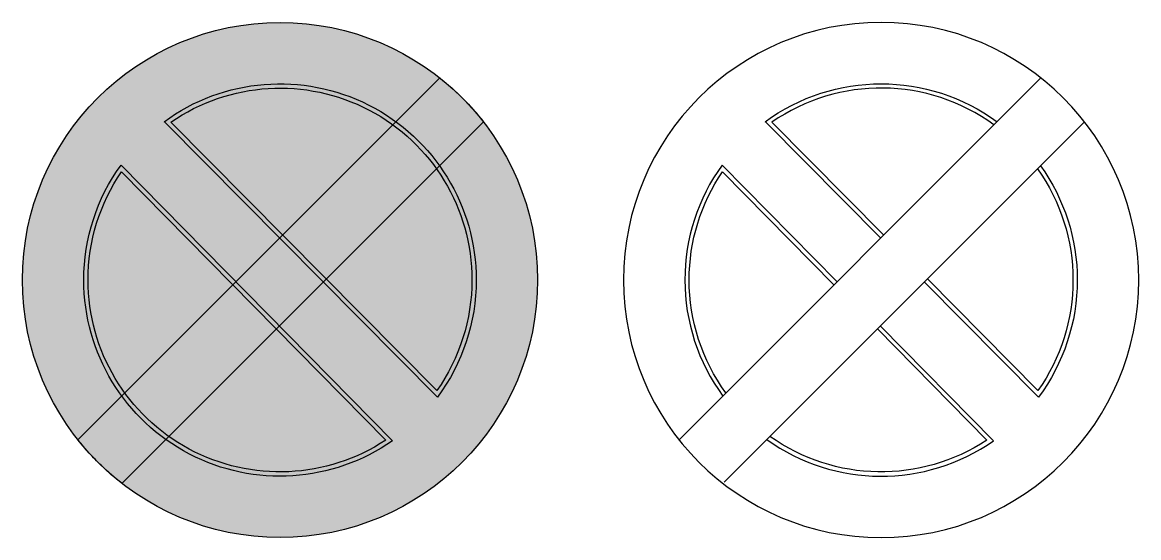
# Model space of a CAD drawing. Extents: x 819 to 2119, y 1 to 601.
import ezdxf

# ---------------------------------------------------------------- set-up
doc = ezdxf.new("R2010")
doc.units = 0
doc.header["$MEASUREMENT"] = 0

msp = doc.modelspace()

# ---------------------------------------------------------------- hatches: boundary and pattern name
h = msp.add_hatch(color=1)
edge = h.paths.add_edge_path()
edge.add_arc((1118.9355, 300.8), 300.0045, 0, 180, ccw=False)
edge.add_arc((1118.9355, 300.8), 300.0045, -180, 0, ccw=False)
edge = h.paths.add_edge_path(flags=16)
edge.add_arc((1118.935197645418, 300.7944940206107), 228.5048024209169, 0.0013805809671225688, 126.23386578380399, ccw=False)
edge.add_arc((1118.944039623964, 300.7984499746894), 228.4959603812936, -36.660766084130216, 0.0003886716784791133, ccw=False)
edge.add_line((1302.24, 164.369), (985.22, 484.09))
edge.add_line((985.22, 484.09), (983.87, 485.109))
edge = h.paths.add_edge_path(flags=16)
edge.add_arc((1118.936802800971, 300.8026178721608), 228.5058028159664, 180.0006564079523, 304.96867779443573, ccw=False)
edge.add_arc((1118.925530046233, 300.792752881096), 228.4945301611603, 144.1237174380065, 179.9981827603199, ccw=False)
edge.add_line((933.78, 434.699), (1249.9, 113.55))
at = {"true_color": 0x000000}
h = msp.add_hatch(color=18, dxfattribs=at)
edge = h.paths.add_edge_path()
edge.add_line((1355.85, 484.848), (936.3760000000001, 65.3682))
edge.add_arc((913.297633747478, 93.24210018866279), 36.1879165000292, 306.218793982096, 309.6232650272577, ccw=False)
edge.add_arc((1118.934760542579, 300.8093143155363), 300.0104291772621, 226.086221187937, 232.1090042830412, ccw=False)
edge.add_arc((1222.040918023565, 400.7354065106418), 443.5353276603129, 222.7751252222744, 225.4442086482604, ccw=False)
edge.add_arc((1118.933466062294, 300.793342313154), 299.9975436159514, 218.4198727151506, 222.1377217863432, ccw=False)
edge.add_line((883.8919999999999, 114.369), (883.677, 114.643))
edge.add_line((883.677, 114.643), (884.003, 115.025))
edge.add_line((884.003, 115.025), (1305.06, 536.087))
edge.add_arc((1118.934040413593, 300.8000682118383), 300.0046884671103, 37.84181248591028, 51.65390659528123, ccw=False)
h = msp.add_hatch(color=7)
edge = h.paths.add_edge_path()
edge.add_arc((1118.935197645418, 300.7944940206107), 228.5048024209169, 0.0013805809671225688, 126.23386578380399, ccw=False)
edge.add_arc((1118.944039623964, 300.7984499746894), 228.4959603812936, -36.660766084130216, 0.0003886716784791133, ccw=False)
edge.add_line((1302.24, 164.369), (985.22, 484.09))
edge.add_line((985.22, 484.09), (983.87, 485.109))
edge = h.paths.add_edge_path(flags=16)
edge.add_arc((1118.937036304314, 300.7977906371234), 223.5029637066057, 0.0005663780298164056, 124.6817222980417, ccw=False)
edge.add_arc((1118.943555319164, 300.7896897253287), 223.4964449186511, -35.165533752300576, 0.002643152667189952, ccw=False)
edge.add_line((1301.65, 172.069), (991.76, 484.59))
edge = h.paths.add_edge_path()
edge.add_arc((1118.936802800971, 300.8026178721608), 228.5058028159664, 180.0006564079523, 304.96867779443573, ccw=False)
edge.add_arc((1118.925530046233, 300.792752881096), 228.4945301611603, 144.1237174380065, 179.9981827603199, ccw=False)
edge.add_line((933.78, 434.699), (1249.9, 113.55))
edge = h.paths.add_edge_path(flags=16)
edge.add_arc((1118.934653954423, 300.8043615239329), 223.5036539969793, 180.0011180887165, 303.44941753440116, ccw=False)
edge.add_arc((1118.924339225018, 300.7953731165224), 223.4933392729119, 145.6440258921358, 179.9988138308889, ccw=False)
edge.add_line((934.42, 426.92), (1242.13, 114.319))
h = msp.add_hatch(color=5)
edge = h.paths.add_edge_path()
edge.add_arc((1118.937036304314, 300.7977906371234), 223.5029637066057, 0.0005663780298164056, 124.6817222980417, ccw=False)
edge.add_arc((1118.943555319164, 300.7896897253287), 223.4964449186511, -35.165533752300576, 0.002643152667189952, ccw=False)
edge.add_line((1301.65, 172.069), (991.76, 484.59))
edge = h.paths.add_edge_path()
edge.add_arc((1118.934653954423, 300.8043615239329), 223.5036539969793, 180.0011180887165, 303.44941753440116, ccw=False)
edge.add_arc((1118.924339225018, 300.7953731165224), 223.4933392729119, 145.6440258921358, 179.9988138308889, ccw=False)
edge.add_line((934.42, 426.92), (1242.13, 114.319))

# ---------------------------------------------------------------- linework, layer by layer
at = {"color": 1}
msp.add_lwpolyline([(818.931, 300.8, -1), (1418.94, 300.8, -1)], format="xyb", close=True, dxfattribs=at)
for points in [[(1518.9305, 300.7994999999999, 1), (2118.9405, 300.7994999999999, 1)], [(1355.85, 484.848), (936.3760000000001, 65.3682, -0.0148559), (934.68, 64.0469, -0.0262854), (910.855, 84.6865, -0.0116466), (896.475, 99.5205, -0.0162236), (883.8919999999999, 114.369), (883.677, 114.643), (884.003, 115.025), (1305.06, 536.087, -0.0603397)], [(983.87, 485.109, -0.614197), (1347.44, 300.8, -0.161343), (1302.24, 164.369), (985.22, 484.09)], [(991.76, 484.59, -0.604913), (1342.44, 300.8, -0.154666), (1301.65, 172.069)], [(1249.9, 113.55, -0.6066239999999999), (890.431, 300.8, -0.157823), (933.78, 434.699)], [(1242.13, 114.319, -0.597589), (895.431, 300.8, -0.151034), (934.42, 426.92)]]:
    msp.add_lwpolyline(points, format="xyb", close=True)
for points in [[(1583.7205, 114.6394999999998), (1584.1105, 115.0794999999998), (2005.0605, 536.0854999999999)], [(2055.8505, 484.8464999999999), (1636.3705, 65.36849999999987)]]:
    msp.add_lwpolyline(points)
for points in [[(1818.5605, 349.6054999999999), (1685.2205, 484.0894999999998), (1683.8705, 485.1094999999998, -0.327239), (1954.0405, 485.0784999999998)], [(1950.4305, 481.5274999999999, 0.318756), (1691.7605, 484.5894999999998), (1822.0705, 353.1684999999999)], [(1767.6405, 298.7054999999999), (1633.7805, 434.6984999999999, 0.157823), (1590.4305, 300.7994999999999, 0.159502), (1634.6605, 165.6834999999999)], [(2004.6405, 433.9484999999999, -0.156772), (2047.4405, 300.7994999999999, -0.161343), (2002.2305, 164.3684999999999), (1869.3305, 298.4054999999998)], [(2001.2305, 430.1054999999999, -0.15547), (2042.4405, 300.7994999999999, -0.154666), (2001.6505, 172.0694999999998), (1872.8405, 301.9714999999998)], [(1638.2305, 169.2674999999999, -0.158612), (1595.4305, 300.7994999999999, -0.151034), (1634.4205, 426.9194999999999), (1764.0605, 295.2174999999999)], [(1685.9705, 114.9644999999999, 0.317949), (1949.9005, 113.5494999999999), (1818.3705, 247.1684999999999), (1818.2705, 247.2644999999998)], [(1814.7405, 243.7334999999999), (1942.1305, 114.3194999999998, -0.309648), (1689.5505, 118.5544999999998)]]:
    msp.add_lwpolyline(points, format="xyb")

doc.saveas('drawing.dxf')
